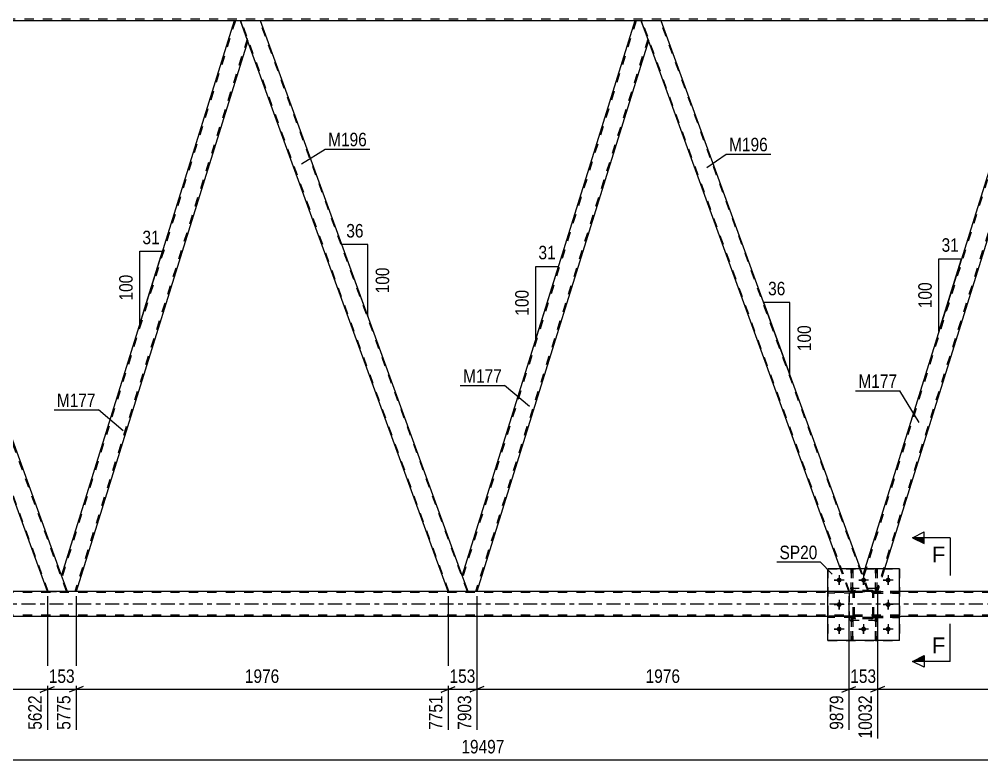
# Model space of a CAD drawing. Header units: millimetres. Extents: x 0 to 841, y 0 to 594.
# Drawn here: x 329.9 to 534.4, y 277.3 to 434.6 of the extents above; entities that cross this region are included whole.
import ezdxf

# ---------------------------------------------------------------- set-up
doc = ezdxf.new("R2010")
doc.units = ezdxf.units.MM
doc.linetypes.add('DXK_LINE_DOT2', pattern=[3.9198, 1.9599, -1.9599])
doc.linetypes.add('DXK_LINE_DOT3', pattern=[5.9187, 2.979, -0.9799, 0.9799, -0.9799])
doc.styles.add('Arial', font='ARIAL.TTF', dxfattribs={"height": 0.2})
doc.styles.add('Arial Narrow', font='ARIALN.TTF', dxfattribs={"height": 0.2})

# ---------------------------------------------------------------- blocks, each defined once
blk = doc.blocks.new('Part-318887657-3377 - 3259')
at = {"color": 2, "linetype": 'Continuous'}
for p, q in [((460.69, 434.25), (423.99, 316.5)), ((462.01, 434.25), (460.69, 434.25)), ((463.54, 430.05), (462.01, 434.25)), ((463.56, 430), (427.1, 313.03)), ((425.25, 313.03), (424.01, 316.45))]:
    blk.add_line(p, q, dxfattribs=at)
at = {"color": 7, "linetype": 'DXK_LINE_DOT2'}
for p, q in [((460.94, 434.25), (424.12, 316.13)), ((463.42, 430.37), (426.84, 313.03)), ((463.56, 430), (463.54, 430.05)), ((463.56, 430), (463.54, 430.05)), ((423.99, 316.5), (424.01, 316.45)), ((427.1, 313.03), (425.25, 313.03))]:
    blk.add_line(p, q, dxfattribs=at)
blk = doc.blocks.new('Part-318887657-3714 - 3259')
at = {"color": 7, "linetype": 'DXK_LINE_DOT2'}
for p, q in [((506.62, 313), (506.62, 317.85)), ((506.62, 317.85), (506.94, 317.85)), ((506.94, 317.85), (506.94, 313)), ((506.62, 313.6), (506.94, 313.6)), ((506.94, 313), (506.62, 313))]:
    blk.add_line(p, q, dxfattribs=at)
blk = doc.blocks.new('Part-318887657-3357 - 3259')
at = {"color": 2, "linetype": 'Continuous'}
for p, q in [((296, 434.25), (291.74, 434.25)), ((338.87, 316.45), (296, 434.25)), ((335.86, 313.03), (293.27, 430.05))]:
    blk.add_line(p, q, dxfattribs=at)
at = {"color": 7, "linetype": 'DXK_LINE_DOT2'}
for p, q in [((291.74, 434.25), (293.27, 430.05)), ((336.03, 313.03), (291.91, 434.25)), ((339.95, 313.03), (295.83, 434.25)), ((340.12, 313.03), (338.87, 316.45)), ((335.86, 313.03), (340.12, 313.03))]:
    blk.add_line(p, q, dxfattribs=at)
blk = doc.blocks.new('Part-318887657-3372 - 3259')
at = {"color": 2, "linetype": 'Continuous'}
for p, q in [((466.26, 434.25), (462.01, 434.25)), ((508.63, 317.85), (466.26, 434.25)), ((504.38, 317.85), (463.54, 430.05))]:
    blk.add_line(p, q, dxfattribs=at)
at = {"color": 7, "linetype": 'DXK_LINE_DOT2'}
for p, q in [((462.01, 434.25), (463.54, 430.05)), ((506.3, 313.03), (462.18, 434.25)), ((510.21, 313.03), (466.09, 434.25)), ((506.13, 313.03), (504.38, 317.85)), ((510.39, 313.03), (508.63, 317.85)), ((510.39, 313.03), (506.13, 313.03))]:
    blk.add_line(p, q, dxfattribs=at)
blk = doc.blocks.new('Part-318887657-3718 - 3259')
at = {"color": 7, "linetype": 'DXK_LINE_DOT2'}
for p, q in [((511.47, 312.69), (511.47, 313.01)), ((511.47, 313.01), (516.87, 313.01)), ((512.07, 312.69), (512.07, 313.01)), ((516.87, 313.01), (516.87, 312.69)), ((516.87, 312.69), (511.47, 312.69))]:
    blk.add_line(p, q, dxfattribs=at)
blk = doc.blocks.new('Part-318887657-3647 - 3259')
at = {"color": 7, "linetype": 'DXK_LINE_DOT2'}
for p, q in [((506.94, 307.48), (506.62, 307.48)), ((506.62, 307.48), (506.62, 302.65)), ((506.62, 306.88), (506.94, 306.88)), ((506.94, 302.65), (506.94, 307.48)), ((506.62, 302.65), (506.94, 302.65))]:
    blk.add_line(p, q, dxfattribs=at)
blk = doc.blocks.new('Part-318887657-3635 - 3259')
at = {"color": 7, "linetype": 'DXK_LINE_DOT2'}
for p, q in [((507.07, 313.01), (501.67, 313.01)), ((501.67, 313.01), (501.67, 312.69)), ((506.47, 312.69), (506.47, 313.01)), ((507.07, 312.69), (507.07, 313.01)), ((507.07, 312.69), (501.67, 312.69))]:
    blk.add_line(p, q, dxfattribs=at)
blk = doc.blocks.new('Part-318887657-3518 - 3259')
at = {"color": 2, "linetype": 'Continuous'}
for p, q in [((381.13, 434.25), (376.87, 434.25)), ((424.01, 316.45), (381.13, 434.25)), ((420.99, 313.03), (378.4, 430.05))]:
    blk.add_line(p, q, dxfattribs=at)
at = {"color": 7, "linetype": 'DXK_LINE_DOT2'}
for p, q in [((376.87, 434.25), (378.4, 430.05)), ((421.16, 313.03), (377.04, 434.25)), ((425.08, 313.03), (380.96, 434.25)), ((425.25, 313.03), (424.01, 316.45)), ((420.99, 313.03), (425.25, 313.03))]:
    blk.add_line(p, q, dxfattribs=at)
blk = doc.blocks.new('Part-318887657-3523 - 3259')
at = {"color": 2, "linetype": 'Continuous'}
for p, q in [((375.56, 434.25), (338.85, 316.5)), ((376.87, 434.25), (375.56, 434.25)), ((378.4, 430.05), (376.87, 434.25)), ((378.42, 430), (341.96, 313.03)), ((340.12, 313.03), (338.87, 316.45))]:
    blk.add_line(p, q, dxfattribs=at)
at = {"color": 7, "linetype": 'DXK_LINE_DOT2'}
for p, q in [((375.81, 434.25), (338.99, 316.13)), ((378.29, 430.37), (341.71, 313.03)), ((378.42, 430), (378.4, 430.05)), ((378.42, 430), (378.4, 430.05)), ((338.85, 316.5), (338.87, 316.45)), ((341.96, 313.03), (340.12, 313.03))]:
    blk.add_line(p, q, dxfattribs=at)
blk = doc.blocks.new('Part-318887657-3673 - 3259')
at = {"color": 7, "linetype": 'DXK_LINE_DOT2'}
for p, q in [((546.08, 434.25), (509.26, 316.13)), ((548.55, 430.37), (511.98, 313.03)), ((548.69, 430), (548.67, 430.05)), ((548.69, 430), (548.67, 430.05)), ((509.54, 317.85), (509.12, 316.5)), ((513.73, 317.85), (512.23, 313.03)), ((510.39, 313.03), (509.12, 316.5)), ((512.23, 313.03), (510.39, 313.03))]:
    blk.add_line(p, q, dxfattribs=at)
at = {"color": 2, "linetype": 'Continuous'}
for p, q in [((545.82, 434.25), (509.54, 317.85)), ((547.14, 434.25), (545.82, 434.25)), ((548.67, 430.05), (547.14, 434.25)), ((548.69, 430), (513.73, 317.85))]:
    blk.add_line(p, q, dxfattribs=at)
blk = doc.blocks.new('Part-318887657-3528 - 3259')
at = {"color": 7, "linetype": 'DXK_LINE_DOT2'}
for p, q in [((507.07, 307.81), (501.67, 307.81)), ((501.67, 307.81), (501.67, 307.49)), ((507.07, 307.49), (501.67, 307.49)), ((506.47, 307.49), (506.47, 307.81)), ((507.07, 307.49), (507.07, 307.81))]:
    blk.add_line(p, q, dxfattribs=at)
blk = doc.blocks.new('Part-318887657-3667 - 3259')
at = {"color": 7, "linetype": 'DXK_LINE_DOT2'}
for p, q in [((775.9, 434.57), (69.47, 434.57)), ((381.13, 434.25), (375.56, 434.25)), ((466.26, 434.25), (460.69, 434.25))]:
    blk.add_line(p, q, dxfattribs=at)
at = {"color": 2, "linetype": 'Continuous'}
for p, q in [((375.56, 434.25), (296, 434.25)), ((460.69, 434.25), (381.13, 434.25)), ((545.82, 434.25), (466.26, 434.25))]:
    blk.add_line(p, q, dxfattribs=at)
blk = doc.blocks.new('Part-318887657-3550 - 3259')
at = {"color": 2, "linetype": 'Continuous'}
for p, q in [((501.67, 313.03), (261.65, 313.03)), ((671.94, 313.03), (516.87, 313.03)), ((501.67, 307.75), (261.66, 307.75)), ((671.94, 307.75), (516.87, 307.75))]:
    blk.add_line(p, q, dxfattribs=at)
at = {"color": 7, "linetype": 'DXK_LINE_DOT2'}
for p, q in [((516.87, 313.03), (501.67, 313.03)), ((787.3, 312.79), (111.76, 312.79)), ((787.3, 307.99), (111, 307.99)), ((516.87, 307.75), (501.67, 307.75))]:
    blk.add_line(p, q, dxfattribs=at)
at = {"color": 7, "linetype": 'DXK_LINE_DOT3'}
blk.add_line((111.38, 310.39), (787.3, 310.39), dxfattribs=at)
blk = doc.blocks.new('Part-318887657-3555 - 3259')
at = {"color": 2, "linetype": 'Continuous'}
for p, q in [((516.87, 317.85), (501.67, 317.85)), ((501.67, 302.65), (501.67, 317.85)), ((516.87, 302.65), (516.87, 317.85)), ((516.87, 302.65), (501.67, 302.65))]:
    blk.add_line(p, q, dxfattribs=at)
blk = doc.blocks.new('Part-318887657-3558 - 3259')
at = {"color": 7, "linetype": 'DXK_LINE_DOT2'}
for p, q in [((511.82, 313), (511.82, 317.85)), ((511.82, 317.85), (512.14, 317.85)), ((512.14, 317.85), (512.14, 313)), ((511.82, 313.6), (512.14, 313.6)), ((512.14, 313), (511.82, 313))]:
    blk.add_line(p, q, dxfattribs=at)
blk = doc.blocks.new('Part-318887657-3588 - 3259')
at = {"color": 7, "linetype": 'DXK_LINE_DOT2'}
for p, q in [((506.62, 302.65), (506.62, 307.48)), ((506.62, 307.48), (506.94, 307.48)), ((506.62, 306.88), (506.94, 306.88)), ((506.94, 307.48), (506.94, 302.65)), ((506.94, 302.65), (506.62, 302.65))]:
    blk.add_line(p, q, dxfattribs=at)
blk = doc.blocks.new('Part-318887657-3606 - 3259')
at = {"color": 7, "linetype": 'DXK_LINE_DOT2'}
for p, q in [((512.14, 307.48), (511.82, 307.48)), ((511.82, 307.48), (511.82, 302.65)), ((511.82, 306.88), (512.14, 306.88)), ((512.14, 302.65), (512.14, 307.48)), ((511.82, 302.65), (512.14, 302.65))]:
    blk.add_line(p, q, dxfattribs=at)
blk = doc.blocks.new('Part-318887657-3619 - 3259')
at = {"color": 7, "linetype": 'DXK_LINE_DOT2'}
for p, q in [((501.67, 317.85), (516.87, 317.85)), ((501.67, 317.85), (501.67, 302.65)), ((516.87, 317.85), (516.87, 302.65)), ((501.67, 302.65), (516.87, 302.65))]:
    blk.add_line(p, q, dxfattribs=at)
blk = doc.blocks.new('Part-318887657-3629 - 3259')
at = {"color": 7, "linetype": 'DXK_LINE_DOT2'}
for p, q in [((516.87, 313.01), (511.47, 313.01)), ((511.47, 313.01), (511.47, 312.69)), ((512.07, 312.69), (512.07, 313.01)), ((516.87, 312.69), (516.87, 313.01)), ((511.47, 312.69), (516.87, 312.69))]:
    blk.add_line(p, q, dxfattribs=at)
blk = doc.blocks.new('Part-318887657-3632 - 3259')
at = {"color": 7, "linetype": 'DXK_LINE_DOT2'}
for p, q in [((516.87, 307.81), (511.47, 307.81)), ((511.47, 307.81), (511.47, 307.49)), ((511.47, 307.49), (516.87, 307.49)), ((512.07, 307.49), (512.07, 307.81)), ((516.87, 307.49), (516.87, 307.81))]:
    blk.add_line(p, q, dxfattribs=at)
blk = doc.blocks.new('Bolt-318887657-3684 - 3259')
at = {"color": 1, "linetype": 'Continuous'}
for p, q in [((503.03, 315.45), (503.72, 315.45)), ((504.07, 316.49), (504.07, 315.79)), ((504.07, 314.41), (504.07, 315.1)), ((505.11, 315.45), (504.42, 315.45)), ((508.23, 315.45), (508.92, 315.45)), ((509.27, 316.49), (509.27, 315.79)), ((509.27, 314.41), (509.27, 315.1)), ((510.31, 315.45), (509.62, 315.45)), ((513.43, 315.45), (514.12, 315.45)), ((514.47, 316.49), (514.47, 315.79)), ((514.47, 314.41), (514.47, 315.1)), ((515.51, 315.45), (514.82, 315.45)), ((504.07, 311.29), (504.07, 310.59)), ((514.47, 311.29), (514.47, 310.59)), ((503.03, 310.25), (503.72, 310.25)), ((504.07, 309.21), (504.07, 309.9)), ((505.11, 310.25), (504.42, 310.25)), ((513.43, 310.25), (514.12, 310.25)), ((514.47, 309.21), (514.47, 309.9)), ((515.51, 310.25), (514.82, 310.25)), ((503.03, 305.05), (503.72, 305.05)), ((504.07, 306.09), (504.07, 305.39)), ((504.07, 304.01), (504.07, 304.7)), ((505.11, 305.05), (504.42, 305.05)), ((508.23, 305.05), (508.92, 305.05)), ((509.27, 306.09), (509.27, 305.39)), ((509.27, 304.01), (509.27, 304.7)), ((510.31, 305.05), (509.62, 305.05)), ((513.43, 305.05), (514.12, 305.05)), ((514.47, 306.09), (514.47, 305.39)), ((514.47, 304.01), (514.47, 304.7)), ((515.51, 305.05), (514.82, 305.05))]:
    blk.add_line(p, q, dxfattribs=at)
blk = doc.blocks.new('Part-318887657-3690 - 3259')
at = {"color": 7, "linetype": 'DXK_LINE_DOT2'}
for p, q in [((511.82, 302.65), (511.82, 307.48)), ((511.82, 307.48), (512.14, 307.48)), ((511.82, 306.88), (512.14, 306.88)), ((512.14, 307.48), (512.14, 302.65)), ((512.14, 302.65), (511.82, 302.65))]:
    blk.add_line(p, q, dxfattribs=at)
blk = doc.blocks.new('Part-318887657-3694 - 3259')
at = {"color": 7, "linetype": 'DXK_LINE_DOT2'}
for p, q in [((507.07, 312.77), (507.11, 312.95)), ((507.11, 312.95), (507.07, 312.77)), ((507.31, 312.77), (507.33, 312.86)), ((507.33, 312.86), (507.38, 312.94)), ((507.37, 313.21), (507.55, 313.25)), ((507.55, 313.25), (507.37, 313.21)), ((507.38, 312.94), (507.46, 312.99)), ((507.46, 312.99), (507.55, 313.01)), ((510.99, 313.25), (507.55, 313.25)), ((507.55, 313.01), (510.99, 313.01)), ((510.99, 313.25), (511.17, 313.21)), ((511.17, 313.21), (510.99, 313.25)), ((510.99, 313.01), (511.08, 312.99)), ((511.08, 312.99), (511.16, 312.94)), ((511.16, 312.94), (511.21, 312.86)), ((511.21, 312.86), (511.23, 312.77)), ((511.43, 312.95), (511.47, 312.77)), ((511.47, 312.77), (511.43, 312.95)), ((507.07, 307.73), (507.07, 312.77)), ((507.31, 307.73), (507.31, 312.77)), ((511.23, 307.73), (511.23, 312.77)), ((511.47, 307.73), (511.47, 312.77)), ((507.11, 307.54), (507.07, 307.73)), ((507.07, 307.73), (507.11, 307.54)), ((507.33, 307.64), (507.31, 307.73)), ((507.38, 307.56), (507.33, 307.64)), ((507.55, 307.25), (507.37, 307.28)), ((507.37, 307.28), (507.55, 307.25)), ((507.46, 307.51), (507.38, 307.56)), ((507.55, 307.49), (507.46, 307.51)), ((510.99, 307.49), (507.55, 307.49)), ((510.99, 307.25), (507.55, 307.25)), ((511.08, 307.51), (510.99, 307.49)), ((511.17, 307.28), (510.99, 307.25)), ((510.99, 307.25), (511.17, 307.28)), ((511.16, 307.56), (511.08, 307.51)), ((511.21, 307.64), (511.16, 307.56)), ((511.23, 307.73), (511.21, 307.64)), ((511.47, 307.73), (511.43, 307.54)), ((511.43, 307.54), (511.47, 307.73))]:
    blk.add_line(p, q, dxfattribs=at)
at = {"color": 7, "linetype": 'DXK_LINE_DOT3'}
blk.add_line((509.27, 310.25), (509.27, 310.25), dxfattribs=at)
at = {"color": 7, "linetype": 'DXK_LINE_DOT2'}
for centre, start, end in [((507.55, 312.77), 112.5, 157.5), ((507.55, 312.77), 112.5, 157.5), ((510.99, 312.77), 22.5, 67.5), ((510.99, 312.77), 22.5, 67.5), ((507.55, 307.73), 202.5, 247.5), ((507.55, 307.73), 202.5, 247.5), ((510.99, 307.73), 292.5, 337.5), ((510.99, 307.73), 292.5, 337.5)]:
    blk.add_arc(centre, 0.48, start, end, dxfattribs=at)
blk = doc.blocks.new('Part-318887657-3695 - 3259')
at = {"color": 7, "linetype": 'DXK_LINE_DOT2'}
for p, q in [((512.27, 313.65), (506.27, 313.65)), ((506.27, 306.85), (506.27, 313.65)), ((512.27, 306.85), (512.27, 313.65)), ((512.27, 306.85), (506.27, 306.85))]:
    blk.add_line(p, q, dxfattribs=at)
blk = doc.blocks.new('Part-318887657-3707 - 3259')
at = {"color": 7, "linetype": 'DXK_LINE_DOT2'}
for p, q in [((512.27, 313.65), (506.27, 313.65)), ((506.27, 306.85), (506.27, 313.65)), ((512.27, 306.85), (512.27, 313.65)), ((512.27, 306.85), (506.27, 306.85))]:
    blk.add_line(p, q, dxfattribs=at)
blk = doc.blocks.new('Bolt-318887657-3715 - 3259')
at = {"linetype": 'Continuous'}
for points in [[(504.59, 315.45, -1), (503.55, 315.45, -1)], [(509.79, 315.45, -1), (508.75, 315.45, -1)], [(514.99, 315.45, -1), (513.95, 315.45, -1)], [(504.59, 310.25, -1), (503.55, 310.25, -1)], [(514.99, 310.25, -1), (513.95, 310.25, -1)], [(504.59, 305.05, -1), (503.55, 305.05, -1)], [(509.79, 305.05, -1), (508.75, 305.05, -1)], [(514.99, 305.05, -1), (513.95, 305.05, -1)]]:
    blk.add_hatch(color=1, dxfattribs=at).paths.add_polyline_path(points)
at = {"color": 1, "linetype": 'Continuous'}
for p, q in [((505.11, 315.45), (503.03, 315.45)), ((504.07, 316.49), (504.07, 314.41)), ((510.31, 315.45), (508.23, 315.45)), ((509.27, 316.49), (509.27, 314.41)), ((515.51, 315.45), (513.43, 315.45)), ((514.47, 316.49), (514.47, 314.41)), ((504.07, 311.29), (504.07, 309.21)), ((514.47, 311.29), (514.47, 309.21)), ((505.11, 310.25), (503.03, 310.25)), ((515.51, 310.25), (513.43, 310.25)), ((505.11, 305.05), (503.03, 305.05)), ((504.07, 306.09), (504.07, 304.01)), ((510.31, 305.05), (508.23, 305.05)), ((509.27, 306.09), (509.27, 304.01)), ((515.51, 305.05), (513.43, 305.05)), ((514.47, 306.09), (514.47, 304.01))]:
    blk.add_line(p, q, dxfattribs=at)
blk = doc.blocks.new('Part-318887657-3721 - 3259')
at = {"color": 7, "linetype": 'DXK_LINE_DOT2'}
for p, q in [((506.62, 317.85), (506.62, 313)), ((506.94, 317.85), (506.62, 317.85)), ((506.94, 313), (506.94, 317.85)), ((506.62, 313.6), (506.94, 313.6)), ((506.62, 313), (506.94, 313))]:
    blk.add_line(p, q, dxfattribs=at)
blk = doc.blocks.new('Part-318887657-3803 - 3259')
at = {"color": 7, "linetype": 'DXK_LINE_DOT2'}
for p, q in [((507.07, 312.77), (507.11, 312.95)), ((507.11, 312.95), (507.07, 312.77)), ((507.31, 312.77), (507.33, 312.86)), ((507.33, 312.86), (507.38, 312.94)), ((507.37, 313.21), (507.55, 313.25)), ((507.55, 313.25), (507.37, 313.21)), ((507.38, 312.94), (507.46, 312.99)), ((507.46, 312.99), (507.55, 313.01)), ((510.99, 313.25), (507.55, 313.25)), ((507.55, 313.01), (510.99, 313.01)), ((510.99, 313.25), (511.17, 313.21)), ((511.17, 313.21), (510.99, 313.25)), ((510.99, 313.01), (511.08, 312.99)), ((511.08, 312.99), (511.16, 312.94)), ((511.16, 312.94), (511.21, 312.86)), ((511.21, 312.86), (511.23, 312.77)), ((511.43, 312.95), (511.47, 312.77)), ((511.47, 312.77), (511.43, 312.95)), ((507.07, 307.73), (507.07, 312.77)), ((507.31, 307.73), (507.31, 312.77)), ((511.23, 307.73), (511.23, 312.77)), ((511.47, 307.73), (511.47, 312.77)), ((507.11, 307.54), (507.07, 307.73)), ((507.07, 307.73), (507.11, 307.54)), ((507.33, 307.64), (507.31, 307.73)), ((507.38, 307.56), (507.33, 307.64)), ((507.55, 307.25), (507.37, 307.28)), ((507.37, 307.28), (507.55, 307.25)), ((507.46, 307.51), (507.38, 307.56)), ((507.55, 307.49), (507.46, 307.51)), ((510.99, 307.49), (507.55, 307.49)), ((510.99, 307.25), (507.55, 307.25)), ((511.08, 307.51), (510.99, 307.49)), ((511.17, 307.28), (510.99, 307.25)), ((510.99, 307.25), (511.17, 307.28)), ((511.16, 307.56), (511.08, 307.51)), ((511.21, 307.64), (511.16, 307.56)), ((511.23, 307.73), (511.21, 307.64)), ((511.47, 307.73), (511.43, 307.54)), ((511.43, 307.54), (511.47, 307.73))]:
    blk.add_line(p, q, dxfattribs=at)
at = {"color": 7, "linetype": 'DXK_LINE_DOT3'}
blk.add_line((509.27, 310.25), (509.27, 310.25), dxfattribs=at)
at = {"color": 7, "linetype": 'DXK_LINE_DOT2'}
for centre, start, end in [((507.55, 312.77), 112.5, 157.5), ((507.55, 312.77), 112.5, 157.5), ((510.99, 312.77), 22.5, 67.5), ((510.99, 312.77), 22.5, 67.5), ((507.55, 307.73), 202.5, 247.5), ((507.55, 307.73), 202.5, 247.5), ((510.99, 307.73), 292.5, 337.5), ((510.99, 307.73), 292.5, 337.5)]:
    blk.add_arc(centre, 0.48, start, end, dxfattribs=at)
blk = doc.blocks.new('Part-318887657-3804 - 3259')
at = {"color": 7, "linetype": 'DXK_LINE_DOT2'}
for p, q in [((511.47, 307.49), (511.47, 307.81)), ((511.47, 307.81), (516.87, 307.81)), ((516.87, 307.49), (511.47, 307.49)), ((512.07, 307.49), (512.07, 307.81)), ((516.87, 307.81), (516.87, 307.49))]:
    blk.add_line(p, q, dxfattribs=at)
blk = doc.blocks.new('Part-318887657-3805 - 3259')
at = {"color": 7, "linetype": 'DXK_LINE_DOT2'}
for p, q in [((507.07, 313.01), (501.67, 313.01)), ((501.67, 312.69), (501.67, 313.01)), ((506.47, 312.69), (506.47, 313.01)), ((507.07, 313.01), (507.07, 312.69)), ((507.07, 312.69), (501.67, 312.69))]:
    blk.add_line(p, q, dxfattribs=at)
blk = doc.blocks.new('Part-318887657-3806 - 3259')
at = {"color": 7, "linetype": 'DXK_LINE_DOT2'}
for p, q in [((507.07, 307.81), (501.67, 307.81)), ((501.67, 307.49), (501.67, 307.81)), ((507.07, 307.49), (501.67, 307.49)), ((506.47, 307.49), (506.47, 307.81)), ((507.07, 307.81), (507.07, 307.49))]:
    blk.add_line(p, q, dxfattribs=at)
blk = doc.blocks.new('Part-318887657-3807 - 3259')
at = {"color": 7, "linetype": 'DXK_LINE_DOT2'}
for p, q in [((511.82, 317.85), (511.82, 313)), ((512.14, 317.85), (511.82, 317.85)), ((512.14, 313), (512.14, 317.85)), ((511.82, 313.6), (512.14, 313.6)), ((511.82, 313), (512.14, 313))]:
    blk.add_line(p, q, dxfattribs=at)
blk = doc.blocks.new('StraightDimension-318887657-4679 - 3259')
at = {"color": 7, "linetype": 'Continuous'}
for p, q in [((341.96, 312.03), (341.96, 283.66)), ((420.99, 312.03), (420.99, 283.66)), ((343.46, 292.87), (340.46, 291.67)), ((419.49, 291.67), (422.49, 292.87)), ((341.96, 292.27), (420.99, 292.27))]:
    blk.add_line(p, q, dxfattribs=at)
at = {"color": 0}
blk.add_wipeout([(385.73, 293.02), (385.73, 297.22), (377.22, 297.22), (377.22, 293.02)], dxfattribs=at)
at = {"color": 0, "linetype": 'Continuous'}
blk.add_wipeout([(420.39, 291.57), (416.19, 291.57), (416.19, 283.06), (420.39, 283.06)], dxfattribs=at)
at = {"color": 3, "style": 'Arial Narrow'}
blk.add_text('1976', height=2.863, dxfattribs=at).set_placement((377.82, 293.62))
at = {"color": 3, "linetype": 'Continuous', "style": 'Arial Narrow'}
blk.add_text('7751', height=2.863, rotation=90.0002, dxfattribs=at).set_placement((419.79, 283.66))
blk = doc.blocks.new('AngleDimension-318887657-4806 - 3259')
at = {"color": 7, "linetype": 'Continuous'}
for p, q in [((525.24, 383.69), (530.06, 383.69)), ((525.24, 368.22), (530.06, 383.69)), ((525.24, 368.22), (525.24, 383.69)), ((528.59, 378.96), (530.06, 383.69))]:
    blk.add_line(p, q, dxfattribs=at)
at = {"color": 0}
for points in [[(530.08, 384.59), (530.08, 388.79), (525.23, 388.79), (525.23, 384.59)], [(524.34, 379.3), (520.14, 379.3), (520.14, 372.62), (524.34, 372.62)]]:
    blk.add_wipeout(points, dxfattribs=at)
at = {"color": 3, "style": 'Arial Narrow'}
blk.add_text('31', height=2.863, dxfattribs=at).set_placement((525.83, 385.19))
blk.add_text('100', height=2.863, rotation=90.0002, dxfattribs=at).set_placement((523.74, 373.22))
blk = doc.blocks.new('StraightDimension-318887657-4622 - 3259')
at = {"color": 7, "linetype": 'Continuous'}
for p, q in [((506.13, 312.03), (506.13, 283.66)), ((512.23, 312.03), (512.23, 281.83)), ((504.63, 291.67), (507.63, 292.87)), ((513.73, 292.87), (510.73, 291.67)), ((506.13, 292.27), (512.23, 292.27))]:
    blk.add_line(p, q, dxfattribs=at)
at = {"color": 0}
blk.add_wipeout([(512.52, 293.02), (512.52, 297.22), (505.84, 297.22), (505.84, 293.02)], dxfattribs=at)
at = {"color": 0, "linetype": 'Continuous'}
blk.add_wipeout([(511.63, 291.57), (507.43, 291.57), (507.43, 281.23), (511.63, 281.23)], dxfattribs=at)
at = {"color": 3, "style": 'Arial Narrow'}
blk.add_text('153', height=2.863, dxfattribs=at).set_placement((506.44, 293.62))
at = {"color": 3, "linetype": 'Continuous', "style": 'Arial Narrow'}
blk.add_text('10032', height=2.863, rotation=90.0002, dxfattribs=at).set_placement((511.03, 281.83))
blk = doc.blocks.new('StraightDimension-318887657-4717 - 3259')
at = {"color": 7, "linetype": 'Continuous'}
for p, q in [((256.83, 312.03), (256.83, 283.66)), ((335.86, 312.03), (335.86, 283.66)), ((258.33, 292.87), (255.33, 291.67)), ((334.36, 291.67), (337.36, 292.87)), ((256.83, 292.27), (335.86, 292.27))]:
    blk.add_line(p, q, dxfattribs=at)
at = {"color": 0}
blk.add_wipeout([(300.6, 293.02), (300.6, 297.22), (292.09, 297.22), (292.09, 293.02)], dxfattribs=at)
at = {"color": 0, "linetype": 'Continuous'}
blk.add_wipeout([(335.26, 291.57), (331.06, 291.57), (331.06, 283.06), (335.26, 283.06)], dxfattribs=at)
at = {"color": 3, "style": 'Arial Narrow'}
blk.add_text('1976', height=2.863, dxfattribs=at).set_placement((292.69, 293.62))
at = {"color": 3, "linetype": 'Continuous', "style": 'Arial Narrow'}
blk.add_text('5622', height=2.863, rotation=90.0002, dxfattribs=at).set_placement((334.66, 283.66))
blk = doc.blocks.new('StraightDimension-318887657-4660 - 3259')
at = {"color": 7, "linetype": 'Continuous'}
for p, q in [((420.99, 312.03), (420.99, 283.66)), ((427.1, 312.03), (427.1, 283.66)), ((419.49, 291.67), (422.49, 292.87)), ((428.6, 292.87), (425.6, 291.67)), ((420.99, 292.27), (427.1, 292.27))]:
    blk.add_line(p, q, dxfattribs=at)
at = {"color": 0}
blk.add_wipeout([(427.39, 293.02), (427.39, 297.22), (420.7, 297.22), (420.7, 293.02)], dxfattribs=at)
at = {"color": 0, "linetype": 'Continuous'}
blk.add_wipeout([(426.5, 291.57), (422.3, 291.57), (422.3, 283.06), (426.5, 283.06)], dxfattribs=at)
at = {"color": 3, "style": 'Arial Narrow'}
blk.add_text('153', height=2.863, dxfattribs=at).set_placement((421.3, 293.62))
at = {"color": 3, "linetype": 'Continuous', "style": 'Arial Narrow'}
blk.add_text('7903', height=2.863, rotation=90.0002, dxfattribs=at).set_placement((425.9, 283.66))
blk = doc.blocks.new('StraightDimension-318887657-4641 - 3259')
at = {"color": 7, "linetype": 'Continuous'}
for p, q in [((427.1, 312.03), (427.1, 283.66)), ((506.13, 312.03), (506.13, 283.66)), ((428.6, 292.87), (425.6, 291.67)), ((504.63, 291.67), (507.63, 292.87)), ((427.1, 292.27), (506.13, 292.27))]:
    blk.add_line(p, q, dxfattribs=at)
at = {"color": 0}
blk.add_wipeout([(470.87, 293.02), (470.87, 297.22), (462.36, 297.22), (462.36, 293.02)], dxfattribs=at)
at = {"color": 0, "linetype": 'Continuous'}
blk.add_wipeout([(505.53, 291.57), (501.33, 291.57), (501.33, 283.06), (505.53, 283.06)], dxfattribs=at)
at = {"color": 3, "style": 'Arial Narrow'}
blk.add_text('1976', height=2.863, dxfattribs=at).set_placement((462.96, 293.62))
at = {"color": 3, "linetype": 'Continuous', "style": 'Arial Narrow'}
blk.add_text('9879', height=2.863, rotation=90.0002, dxfattribs=at).set_placement((504.93, 283.66))
blk = doc.blocks.new('StraightDimension-318887657-4698 - 3259')
at = {"color": 7, "linetype": 'Continuous'}
for p, q in [((335.86, 312.03), (335.86, 283.66)), ((341.96, 312.03), (341.96, 283.66)), ((334.36, 291.67), (337.36, 292.87)), ((343.46, 292.87), (340.46, 291.67)), ((335.86, 292.27), (341.96, 292.27))]:
    blk.add_line(p, q, dxfattribs=at)
at = {"color": 0}
blk.add_wipeout([(342.25, 293.02), (342.25, 297.22), (335.57, 297.22), (335.57, 293.02)], dxfattribs=at)
at = {"color": 0, "linetype": 'Continuous'}
blk.add_wipeout([(341.36, 291.57), (337.16, 291.57), (337.16, 283.06), (341.36, 283.06)], dxfattribs=at)
at = {"color": 3, "style": 'Arial Narrow'}
blk.add_text('153', height=2.863, dxfattribs=at).set_placement((336.17, 293.62))
at = {"color": 3, "linetype": 'Continuous', "style": 'Arial Narrow'}
blk.add_text('5775', height=2.863, rotation=90.0002, dxfattribs=at).set_placement((340.76, 283.66))
blk = doc.blocks.new('StraightDimension-318887657-4603 - 3259')
at = {"color": 7, "linetype": 'Continuous'}
for p, q in [((512.23, 312.03), (512.23, 281.83)), ((591.26, 312.03), (591.26, 281.83)), ((513.73, 292.87), (510.73, 291.67)), ((589.76, 291.67), (592.76, 292.87)), ((512.23, 292.27), (591.26, 292.27))]:
    blk.add_line(p, q, dxfattribs=at)
at = {"color": 0}
blk.add_wipeout([(556, 293.02), (556, 297.22), (547.49, 297.22), (547.49, 293.02)], dxfattribs=at)
at = {"color": 0, "linetype": 'Continuous'}
blk.add_wipeout([(590.66, 291.57), (586.46, 291.57), (586.46, 281.23), (590.66, 281.23)], dxfattribs=at)
at = {"color": 3, "style": 'Arial Narrow'}
blk.add_text('1976', height=2.863, dxfattribs=at).set_placement((548.09, 293.62))
at = {"color": 3, "linetype": 'Continuous', "style": 'Arial Narrow'}
blk.add_text('12007', height=2.863, rotation=90.0002, dxfattribs=at).set_placement((590.06, 281.83))
blk = doc.blocks.new('StraightDimension-318887657-4473 - 3259')
at = {"color": 7, "linetype": 'Continuous'}
blk.add_line((58.61, 277.29), (798.16, 277.29), dxfattribs=at)
at = {"color": 0}
blk.add_wipeout([(433.56, 278.04), (433.56, 282.24), (423.22, 282.24), (423.22, 278.04)], dxfattribs=at)
at = {"color": 3, "style": 'Arial Narrow'}
blk.add_text('19497', height=2.863, dxfattribs=at).set_placement((423.82, 278.64))
blk = doc.blocks.new('AngleDimension-318887657-4792 - 3259')
at = {"color": 7, "linetype": 'Continuous'}
for p, q in [((488.64, 372.78), (488.04, 374.44)), ((493.58, 374.44), (488.04, 374.44)), ((493.58, 359.22), (488.04, 374.44)), ((493.58, 359.22), (493.58, 374.44))]:
    blk.add_line(p, q, dxfattribs=at)
at = {"color": 0}
for points in [[(493.23, 375.34), (493.23, 379.54), (488.38, 379.54), (488.38, 375.34)], [(498.68, 370.17), (494.48, 370.17), (494.48, 363.49), (498.68, 363.49)]]:
    blk.add_wipeout(points, dxfattribs=at)
at = {"color": 3, "style": 'Arial Narrow'}
blk.add_text('36', height=2.863, dxfattribs=at).set_placement((488.98, 375.94))
blk.add_text('100', height=2.863, rotation=90.0002, dxfattribs=at).set_placement((498.08, 364.09))
blk = doc.blocks.new('AngleDimension-318887657-4960 - 3259')
at = {"color": 7, "linetype": 'Continuous'}
for p, q in [((355.48, 385.3), (360.3, 385.3)), ((355.48, 369.84), (360.3, 385.3)), ((355.48, 369.84), (355.48, 385.3)), ((356.19, 372.12), (360.3, 385.3))]:
    blk.add_line(p, q, dxfattribs=at)
at = {"color": 0}
for points in [[(360.32, 386.2), (360.32, 390.4), (355.46, 390.4), (355.46, 386.2)], [(354.58, 380.91), (350.38, 380.91), (350.38, 374.23), (354.58, 374.23)]]:
    blk.add_wipeout(points, dxfattribs=at)
at = {"color": 3, "style": 'Arial Narrow'}
blk.add_text('31', height=2.863, dxfattribs=at).set_placement((356.06, 386.8))
blk.add_text('100', height=2.863, rotation=90.0002, dxfattribs=at).set_placement((353.98, 374.83))
blk = doc.blocks.new('AngleDimension-318887657-4974 - 3259')
at = {"color": 7, "linetype": 'Continuous'}
for p, q in [((403.97, 386.72), (398.43, 386.72)), ((403.97, 371.49), (398.43, 386.72)), ((403.97, 371.49), (403.97, 386.72)), ((403.69, 372.28), (403.97, 371.49))]:
    blk.add_line(p, q, dxfattribs=at)
at = {"color": 0}
for points in [[(403.63, 387.62), (403.63, 391.82), (398.77, 391.82), (398.77, 387.62)], [(409.07, 382.45), (404.87, 382.45), (404.87, 375.76), (409.07, 375.76)]]:
    blk.add_wipeout(points, dxfattribs=at)
at = {"color": 3, "style": 'Arial Narrow'}
blk.add_text('36', height=2.863, dxfattribs=at).set_placement((399.37, 388.22))
blk.add_text('100', height=2.863, rotation=90.0002, dxfattribs=at).set_placement((408.47, 376.36))
blk = doc.blocks.new('AngleDimension-318887657-4988 - 3259')
at = {"color": 7, "linetype": 'Continuous'}
for p, q in [((439.61, 382.09), (444.43, 382.09)), ((439.61, 366.62), (444.43, 382.09)), ((439.61, 366.62), (439.61, 382.09)), ((442.31, 375.28), (444.43, 382.09))]:
    blk.add_line(p, q, dxfattribs=at)
at = {"color": 0}
for points in [[(444.45, 382.99), (444.45, 387.19), (439.59, 387.19), (439.59, 382.99)], [(438.71, 377.7), (434.51, 377.7), (434.51, 371.01), (438.71, 371.01)]]:
    blk.add_wipeout(points, dxfattribs=at)
at = {"color": 3, "style": 'Arial Narrow'}
blk.add_text('31', height=2.863, dxfattribs=at).set_placement((440.19, 383.59))
blk.add_text('100', height=2.863, rotation=90.0002, dxfattribs=at).set_placement((438.11, 371.61))
blk = doc.blocks.new('Mark-318887657-3373 - 3259')
at = {"color": 0}
blk.add_wipeout([(432.41, 357.35), (432.41, 360.35), (424.19, 360.35), (424.19, 357.35)], dxfattribs=at)
blk.add_wipeout([(432.41, 357.35), (432.41, 360.35), (424.19, 360.35), (424.19, 357.35)], dxfattribs=at)
at = {"color": 30, "linetype": 'Continuous'}
for p in [(423.59, 356.75), (438.26, 352.3)]:
    blk.add_line(p, (433.01, 356.75), dxfattribs=at)
at = {"color": 3, "style": 'Arial Narrow'}
blk.add_text('M177', height=2.863, dxfattribs=at).set_placement((424.19, 357.35))
blk = doc.blocks.new('SectionMark-318887657-5041 - 3259')
at = {"linetype": 'Continuous'}
for points in [[(522.12, 324.45), (522.12, 323.2), (519.62, 324.45)], [(522.12, 299.43), (522.12, 298.18), (519.62, 298.18)]]:
    blk.add_hatch(color=6, dxfattribs=at).paths.add_polyline_path(points)
at = {"color": 6, "linetype": 'Continuous'}
for p, q in [((519.62, 324.45), (522.12, 325.7)), ((522.12, 323.2), (522.12, 325.7)), ((527.62, 324.45), (519.62, 324.45)), ((519.62, 324.45), (522.12, 323.2)), ((519.62, 298.18), (522.12, 299.43)), ((522.12, 299.43), (522.12, 296.93)), ((527.62, 298.18), (519.62, 298.18)), ((522.12, 296.93), (519.62, 298.18))]:
    blk.add_line(p, q, dxfattribs=at)
at = {"color": 0, "linetype": 'Continuous'}
for points in [[(526.62, 319.2), (526.62, 322.7), (523.77, 322.7), (523.77, 319.2)], [(526.62, 299.93), (526.62, 303.43), (523.77, 303.43), (523.77, 299.93)]]:
    blk.add_wipeout(points, dxfattribs=at)
at = {"color": 6, "linetype": 'Continuous'}
for p, q in [((527.62, 324.45), (527.62, 316.45)), ((527.62, 298.18), (527.62, 306.18))]:
    blk.add_line(p, q, dxfattribs=at)
at = {"color": 3, "linetype": 'Continuous', "style": 'Arial'}
for p in [(523.77, 319.2), (523.77, 299.93)]:
    blk.add_text('F', height=3.34, dxfattribs=at).set_placement(p)
blk = doc.blocks.new('Mark-318887657-3368 - 3259')
at = {"color": 0}
blk.add_wipeout([(488.92, 406.53), (488.92, 409.53), (480.69, 409.53), (480.69, 406.53)], dxfattribs=at)
blk.add_wipeout([(488.92, 406.53), (488.92, 409.53), (480.69, 409.53), (480.69, 406.53)], dxfattribs=at)
at = {"color": 30, "linetype": 'Continuous'}
for p, q in [((475.97, 403.11), (480.09, 405.93)), ((480.09, 405.93), (489.52, 405.93))]:
    blk.add_line(p, q, dxfattribs=at)
at = {"color": 3, "style": 'Arial Narrow'}
blk.add_text('M196', height=2.863, dxfattribs=at).set_placement((480.69, 406.53))
blk = doc.blocks.new('Mark-318887657-3514 - 3259')
at = {"color": 0}
blk.add_wipeout([(403.74, 407.6), (403.74, 410.6), (395.51, 410.6), (395.51, 407.6)], dxfattribs=at)
blk.add_wipeout([(403.74, 407.6), (403.74, 410.6), (395.51, 410.6), (395.51, 407.6)], dxfattribs=at)
at = {"color": 30, "linetype": 'Continuous'}
for p, q in [((389.87, 403.85), (394.91, 407)), ((394.91, 407), (404.34, 407))]:
    blk.add_line(p, q, dxfattribs=at)
at = {"color": 3, "style": 'Arial Narrow'}
blk.add_text('M196', height=2.863, dxfattribs=at).set_placement((395.51, 407.6))
blk = doc.blocks.new('Mark-318887657-3519 - 3259')
at = {"color": 0}
blk.add_wipeout([(346.11, 352.2), (346.11, 355.2), (337.88, 355.2), (337.88, 352.2)], dxfattribs=at)
blk.add_wipeout([(346.11, 352.2), (346.11, 355.2), (337.88, 355.2), (337.88, 352.2)], dxfattribs=at)
at = {"color": 30, "linetype": 'Continuous'}
for p in [(337.28, 351.6), (351.96, 347.15)]:
    blk.add_line(p, (346.71, 351.6), dxfattribs=at)
at = {"color": 3, "style": 'Arial Narrow'}
blk.add_text('M177', height=2.863, dxfattribs=at).set_placement((337.88, 352.2))
blk = doc.blocks.new('Mark-318887657-3669 - 3259')
at = {"color": 0}
blk.add_wipeout([(516.38, 356.26), (516.38, 359.26), (508.16, 359.26), (508.16, 356.26)], dxfattribs=at)
blk.add_wipeout([(516.38, 356.26), (516.38, 359.26), (508.16, 359.26), (508.16, 356.26)], dxfattribs=at)
at = {"color": 30, "linetype": 'Continuous'}
for p in [(507.56, 355.66), (521.06, 348.95)]:
    blk.add_line(p, (516.98, 355.66), dxfattribs=at)
at = {"color": 3, "style": 'Arial Narrow'}
blk.add_text('M177', height=2.863, dxfattribs=at).set_placement((508.16, 356.26))
blk = doc.blocks.new('Mark-318887657-3551 - 3259')
at = {"color": 0}
blk.add_wipeout([(499.44, 319.9), (499.44, 322.9), (491.4, 322.9), (491.4, 319.9)], dxfattribs=at)
blk.add_wipeout([(499.44, 319.9), (499.44, 322.9), (491.4, 322.9), (491.4, 319.9)], dxfattribs=at)
at = {"color": 30, "linetype": 'Continuous'}
for p in [(490.8, 319.3), (502.55, 316.72)]:
    blk.add_line(p, (500.04, 319.3), dxfattribs=at)
at = {"color": 3, "style": 'Arial Narrow'}
blk.add_text('SP20', height=2.863, dxfattribs=at).set_placement((491.4, 319.9))

msp = doc.modelspace()

# ---------------------------------------------------------------- block references
for name in ['Part-318887657-3667 - 3259', 'Part-318887657-3357 - 3259', 'Part-318887657-3523 - 3259', 'Part-318887657-3518 - 3259', 'Part-318887657-3377 - 3259', 'Part-318887657-3372 - 3259', 'Part-318887657-3673 - 3259', 'Part-318887657-3555 - 3259', 'Part-318887657-3619 - 3259', 'Part-318887657-3714 - 3259', 'Part-318887657-3721 - 3259', 'Part-318887657-3558 - 3259', 'Part-318887657-3807 - 3259', 'Bolt-318887657-3684 - 3259', 'Bolt-318887657-3715 - 3259', 'Part-318887657-3550 - 3259', 'Part-318887657-3635 - 3259', 'Part-318887657-3805 - 3259', 'Part-318887657-3695 - 3259', 'Part-318887657-3707 - 3259', 'Part-318887657-3694 - 3259', 'Part-318887657-3803 - 3259', 'Part-318887657-3718 - 3259', 'Part-318887657-3629 - 3259', 'Part-318887657-3528 - 3259', 'Part-318887657-3806 - 3259', 'Part-318887657-3647 - 3259', 'Part-318887657-3588 - 3259', 'Part-318887657-3632 - 3259', 'Part-318887657-3804 - 3259', 'Part-318887657-3606 - 3259', 'Part-318887657-3690 - 3259']:
    msp.add_blockref(name, (0, 0))

# ---------------------------------------------------------------- next in the draw order: block references
for name in ['AngleDimension-318887657-4806 - 3259', 'StraightDimension-318887657-4717 - 3259', 'StraightDimension-318887657-4679 - 3259', 'StraightDimension-318887657-4622 - 3259']:
    msp.add_blockref(name, (0, 0))

# ---------------------------------------------------------------- next in the draw order: block references
for name in ['StraightDimension-318887657-4698 - 3259', 'StraightDimension-318887657-4660 - 3259', 'StraightDimension-318887657-4603 - 3259']:
    msp.add_blockref(name, (0, 0))

# ---------------------------------------------------------------- next in the draw order: block references
msp.add_blockref('StraightDimension-318887657-4641 - 3259', (0, 0))

# ---------------------------------------------------------------- next in the draw order: block references
msp.add_blockref('StraightDimension-318887657-4473 - 3259', (0, 0))

# ---------------------------------------------------------------- next in the draw order: block references
for name in ['Mark-318887657-3514 - 3259', 'Mark-318887657-3368 - 3259', 'AngleDimension-318887657-4974 - 3259', 'AngleDimension-318887657-4960 - 3259', 'AngleDimension-318887657-4988 - 3259', 'AngleDimension-318887657-4792 - 3259', 'Mark-318887657-3373 - 3259', 'Mark-318887657-3669 - 3259', 'Mark-318887657-3519 - 3259', 'SectionMark-318887657-5041 - 3259', 'Mark-318887657-3551 - 3259']:
    msp.add_blockref(name, (0, 0))

doc.saveas('drawing.dxf')
